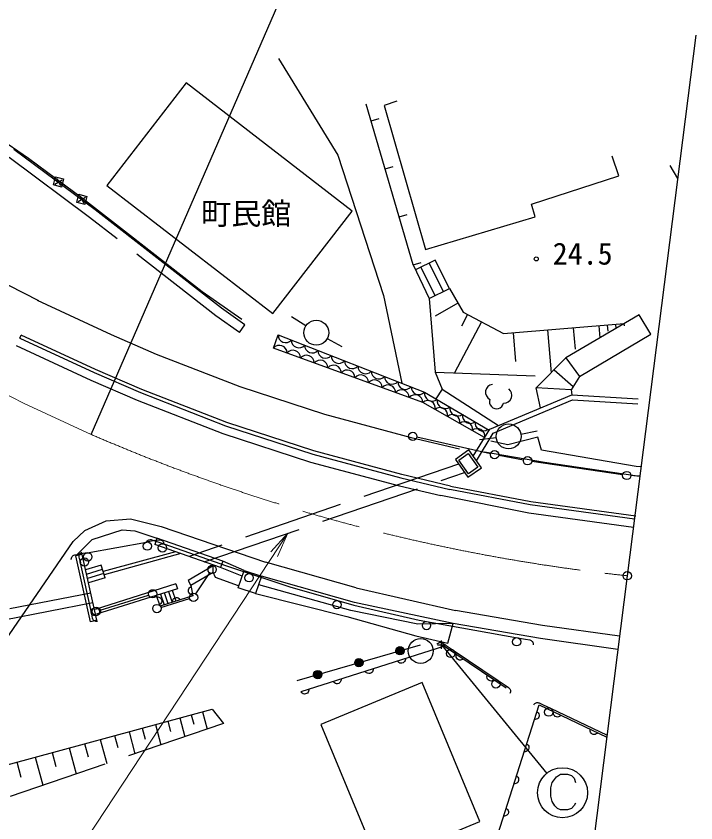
# Model space of a CAD drawing. Units: millimetres at full size, sheet at 1:1000; details may follow other scales. Extents: x 40000 to 680000, y 20000 to 380000.
# Drawn here: x 177854 to 218591, y 229934 to 278294 of the extents above; entities that cross this region are included whole.
import ezdxf
from ezdxf.enums import TextEntityAlignment as Align

# ---------------------------------------------------------------- set-up
doc = ezdxf.new("R2010")
doc.units = ezdxf.units.MM
doc.header["$LTSCALE"] = 1000
doc.header["$PDMODE"] = 32
doc.header["$PDSIZE"] = 500
doc.linetypes.add('CHAIN', pattern=[18.5, 12, -1.5, 3.5, -1.5])
doc.linetypes.add('DASHED', pattern=[7.5, 6, -1.5])
for name, color, linetype, lineweight in [('M-BGD', 7, 'Continuous', 25), ('M-BMK', 2, 'CHAIN', 13), ('M-BMK-OTRS', 5, 'Continuous', 25), ('M-BMK-ROW', 30, 'Continuous', 25), ('M-STR-HTXT', 7, 'Continuous', 13), ('M-STR-STRC', 7, 'Continuous', 25)]:
    doc.layers.add(name, color=color, linetype=linetype, lineweight=lineweight)
doc.layers.add('M-OTRS', color=6, linetype='Continuous')
doc.styles.add('ＭＳ ゴシック', font='')
doc.styles.get('ＭＳ ゴシック').set_extended_font_data('MS Gothic')

# ---------------------------------------------------------------- blocks, each defined once
blk = doc.blocks.new('open_arrow')
at = {"color": 0, "linetype": 'Continuous', "lineweight": -2}
blk.add_lwpolyline([(7.5, 1.25), (0, 0), (7.5, -1.25)], dxfattribs=at)
blk = doc.blocks.new('plus')
at = {"color": 0, "linetype": 'Continuous', "lineweight": -2}
for p, q in [((-1.25, 0), (1.25, 0)), ((0, -1.25), (0, 1.25))]:
    blk.add_line(p, q, dxfattribs=at)

msp = doc.modelspace()

# ---------------------------------------------------------------- linework, layer by layer
at = {"layer": 'M-BGD'}
for p, q in [((182359, 253214), (196087, 284854)), ((188048, 274293), (183292, 268143)), ((197986, 266608), (188048, 274293)), ((201658, 263384), (198841, 273020)), ((199133, 272022), (199613, 272163)), ((182582, 266678), (177714, 270294)), ((199975, 269143), (200454, 269283)), ((217502, 268563), (217049, 269343)), ((183292, 268143), (193230, 260458)), ((190156, 260779), (182582, 266678)), ((193230, 260458), (197986, 266608)), ((200816, 266263), (201296, 266404)), ((202960, 263658), (201796, 263089)), ((203830, 261963), (202960, 263658)), ((201658, 263384), (202138, 263524)), ((201658, 263384), (202606, 261364)), ((202970, 261542), (202100, 263237)), ((203474, 261789), (202604, 263484)), ((202606, 261364), (203830, 261963)), ((179122, 261266), (183559, 259210)), ((191556, 259793), (190156, 260779)), ((204330, 261097), (202970, 260312)), ((195208, 259721), (194365, 260259)), ((204915, 260400), (204548, 259706)), ((191233, 259336), (191556, 259793)), ((205747, 259959), (204133, 256910)), ((212780, 259737), (212840, 259012)), ((213278, 259778), (213308, 259416)), ((213776, 259820), (213797, 259574)), ((214274, 259861), (214285, 259738)), ((183559, 259210), (186255, 258040)), ((207642, 259309), (207785, 257590)), ((209704, 259481), (209918, 256918)), ((211242, 259609), (211349, 258328)), ((178071, 258997), (178155, 259179)), ((178071, 258997), (182536, 256929)), ((193278, 258398), (193551, 259191)), ((193551, 259191), (202324, 255761)), ((196501, 258962), (197381, 258487)), ((202229, 255139), (193278, 258398)), ((186255, 258040), (191253, 256099)), ((182536, 256929), (185305, 255727)), ((210090, 257093), (211234, 256086)), ((191253, 256099), (196343, 254435)), ((203379, 255933), (203015, 255356)), ((211117, 255900), (211152, 255590)), ((185305, 255727), (190411, 253744)), ((202324, 255761), (206204, 253482)), ((206239, 253539), (211152, 255590)), ((211152, 255590), (215134, 255345)), ((205933, 253035), (202229, 255139)), ((206445, 253300), (211203, 255286)), ((211203, 255286), (215116, 255045)), ((196343, 254435), (201529, 253041)), ((190411, 253744), (195630, 252038)), ((208105, 253239), (209088, 253426)), ((201529, 253041), (204422, 252360)), ((206624, 253012), (205630, 252897)), ((209119, 253056), (207314, 252601)), ((209347, 252268), (209119, 253056)), ((207314, 252601), (206300, 252811)), ((195630, 252038), (200918, 250617)), ((204993, 252289), (204176, 251720)), ((205738, 251219), (204993, 252289)), ((205928, 252175), (209517, 251553)), ((215019, 251288), (209347, 252268)), ((204176, 251720), (204922, 250651)), ((209517, 251553), (214959, 250754)), ((204922, 250651), (205738, 251219)), ((215309, 251273), (215019, 251288)), ((200918, 250617), (203849, 249927)), ((214959, 250754), (215240, 250731)), ((208664, 248996), (203849, 249927)), ((214912, 248142), (208664, 248996)), ((182408, 246921), (184202, 247495)), ((184202, 247495), (184964, 247434)), ((184964, 247434), (186290, 246999)), ((181427, 245933), (182408, 246921)), ((186290, 246999), (186158, 246621)), ((190241, 245619), (186290, 246999)), ((187397, 246189), (183079, 244993)), ((190109, 245242), (186158, 246621)), ((181817, 246020), (181427, 245933)), ((182303, 241993), (181427, 245933)), ((182693, 242080), (181817, 246020)), ((187728, 246073), (183137, 244802)), ((181684, 245613), (181705, 245516)), ((182362, 242537), (181705, 245516)), ((182960, 245389), (182021, 245105)), ((183188, 244632), (182960, 245389)), ((189671, 245349), (188156, 244462)), ((189659, 244972), (189671, 245349)), ((190241, 245619), (190109, 245242)), ((191398, 244723), (190109, 245242)), ((191520, 245067), (190241, 245619)), ((182078, 244847), (183036, 245137)), ((183112, 244885), (182135, 244590)), ((189671, 244943), (188333, 244160)), ((188628, 243659), (189464, 244917)), ((189801, 244641), (189659, 244972)), ((191169, 244025), (191520, 245067)), ((191520, 245067), (192558, 244718)), ((192558, 244718), (192206, 243676)), ((198129, 243144), (192558, 244718)), ((183188, 244632), (182193, 244332)), ((187430, 244253), (182584, 242724)), ((187430, 244253), (187520, 243967)), ((188156, 244462), (188333, 244160)), ((191175, 244151), (189801, 244641)), ((187520, 243967), (182674, 242438)), ((186979, 243796), (187197, 243144)), ((187436, 243219), (187218, 243872)), ((188333, 244160), (188447, 243534)), ((192206, 243676), (191169, 244025)), ((197907, 242662), (192407, 244202)), ((182895, 242686), (185796, 243590)), ((186479, 242920), (186260, 243569)), ((188447, 243534), (186479, 242920)), ((186500, 243645), (186718, 242995)), ((186530, 242851), (188251, 243377)), ((186957, 243069), (186739, 243721)), ((192206, 243676), (197679, 242308)), ((204049, 241882), (198129, 243144)), ((182362, 242537), (182384, 242439)), ((197679, 242308), (201810, 241142)), ((201921, 241839), (197907, 242662)), ((182693, 242080), (182303, 241993)), ((204049, 241882), (201921, 241839)), ((203733, 240698), (204049, 241882)), ((201810, 241142), (203733, 240698)), ((194703, 238466), (202088, 240608)), ((203519, 240532), (194923, 237794)), ((203519, 240532), (207223, 238032)), ((204032, 220783), (209192, 237015)), ((209192, 237015), (213255, 235080)), ((189018, 236589), (189298, 235553)), ((186938, 236027), (187103, 235417)), ((187670, 236225), (187974, 235101)), ((188344, 236407), (188496, 235845)), ((185413, 235615), (185591, 234953)), ((186207, 235829), (186536, 234610)), ((183757, 235167), (183951, 234449)), ((184619, 235400), (184976, 234077)), ((181960, 234682), (182170, 233902)), ((182895, 234934), (183283, 233498)), ((180009, 234155), (180238, 233309)), ((181024, 234429), (181445, 232870)), ((177893, 233583), (178141, 232665)), ((178994, 233881), (179451, 232189))]:
    msp.add_line(p, q, dxfattribs=at)
at = {"layer": 'M-BGD', "linetype": 'DASHED'}
for p, q in [((182243, 266232), (177393, 269836)), ((189823, 260329), (182243, 266232)), ((191233, 259336), (189823, 260329)), ((202971, 256953), (209706, 256704)), ((205253, 251915), (206239, 253539)), ((205441, 251646), (206445, 253300)), ((204385, 251683), (204955, 252080)), ((204955, 252080), (205529, 251257)), ((204959, 250860), (204385, 251683)), ((204371, 251442), (188216, 245903)), ((205529, 251257), (204959, 250860)), ((189133, 245583), (204728, 250930)), ((170119, 241363), (182328, 243724)), ((169772, 240685), (182458, 243138)), ((209286, 240977), (204049, 241882)), ((213921, 240333), (209286, 240977))]:
    msp.add_line(p, q, dxfattribs=at)
at = {"layer": 'M-BGD'}
for points in [[(193583, 275745), (197135, 269968), (199868, 261549), (200964, 256293)], [(200675, 273195), (199906, 272936), (202390, 264299), (208969, 266259), (208731, 267023), (213969, 268729), (213579, 269896)], [(179209, 261224), (176505, 262604), (173971, 263976)], [(203830, 261963), (204651, 260539), (207065, 259261), (214289, 259863)], [(202606, 261364), (202971, 256953), (203379, 255933), (206762, 253757)], [(209279, 254808), (209014, 256003), (210807, 257820), (211615, 256691), (215899, 259236), (215187, 260389), (210807, 257820)], [(203895, 250121), (200966, 250811), (195687, 252230), (190478, 253932), (185381, 255912), (182617, 257112), (178155, 259179)], [(211615, 256691), (211117, 255900), (209014, 256003)], [(203887, 250123), (208696, 249194), (214997, 248333)], [(181684, 245613), (181630, 245858), (181624, 245907), (181626, 245954), (181641, 246003), (181662, 246046), (181696, 246087), (181732, 246119), (181779, 246143), (181820, 246156)], [(188435, 243601), (188374, 243610), (188321, 243631), (188258, 243668), (188219, 243717), (188191, 243771), (188177, 243848), (188184, 243909), (188204, 243968), (188249, 244026), (188292, 244064), (188345, 244093)], [(186290, 243482), (186351, 243481), (186406, 243468), (186474, 243441), (186520, 243398), (186555, 243348), (186580, 243275), (186582, 243213), (186571, 243152), (186534, 243088), (186498, 243044), (186449, 243008)], [(187224, 243152), (187226, 243213), (187240, 243269), (187269, 243335), (187313, 243380), (187364, 243415), (187438, 243438), (187499, 243438), (187560, 243426), (187623, 243388), (187666, 243351), (187701, 243301)], [(182735, 242004), (182689, 241999), (182636, 242003), (182581, 242019), (182543, 242040), (182503, 242072), (182471, 242113), (182451, 242153), (182437, 242195), (182384, 242439)], [(204652, 239767), (204604, 239731), (204552, 239707), (204481, 239688), (204419, 239694), (204361, 239713), (204296, 239756), (204257, 239803), (204229, 239859), (204219, 239932), (204221, 239989), (204238, 240047)], [(201183, 239788), (201181, 239727), (201167, 239672), (201139, 239605), (201095, 239559), (201045, 239525), (200971, 239501), (200910, 239500), (200848, 239512), (200785, 239550), (200742, 239587), (200706, 239636)], [(199255, 239174), (199253, 239113), (199240, 239057), (199211, 238991), (199168, 238945), (199117, 238911), (199043, 238887), (198982, 238886), (198920, 238898), (198857, 238936), (198814, 238973), (198779, 239022)], [(197327, 238560), (197326, 238499), (197312, 238443), (197283, 238376), (197240, 238331), (197189, 238297), (197116, 238273), (197054, 238272), (196993, 238284), (196930, 238321), (196886, 238359), (196851, 238408)], [(206505, 238517), (206456, 238481), (206404, 238457), (206334, 238438), (206271, 238444), (206213, 238462), (206148, 238506), (206110, 238553), (206081, 238609), (206071, 238682), (206074, 238739), (206090, 238797)], [(195400, 237946), (195398, 237885), (195384, 237829), (195356, 237762), (195312, 237717), (195262, 237683), (195188, 237659), (195127, 237658), (195065, 237670), (195002, 237707), (194959, 237745), (194923, 237794)], [(172709, 230117), (173716, 232038), (175894, 233043), (189611, 236749), (190274, 235887)], [(209061, 236604), (209110, 236567), (209147, 236524), (209185, 236462), (209197, 236400), (209196, 236339), (209172, 236265), (209138, 236214), (209093, 236171), (209025, 236141), (208970, 236128), (208909, 236127)], [(210516, 236384), (210474, 236341), (210425, 236310), (210359, 236281), (210296, 236277), (210236, 236287), (210166, 236320), (210120, 236361), (210084, 236412), (210063, 236483), (210057, 236539), (210065, 236599)], [(212714, 235338), (212671, 235294), (212623, 235263), (212557, 235234), (212494, 235231), (212434, 235240), (212364, 235273), (212318, 235314), (212281, 235365), (212261, 235436), (212255, 235493), (212263, 235553)], [(208448, 234676), (208497, 234639), (208534, 234596), (208572, 234534), (208584, 234472), (208583, 234411), (208559, 234337), (208525, 234286), (208480, 234243), (208412, 234213), (208357, 234199), (208296, 234199)], [(207835, 232747), (207884, 232711), (207921, 232668), (207959, 232606), (207971, 232544), (207970, 232483), (207947, 232409), (207912, 232358), (207867, 232315), (207800, 232285), (207744, 232271), (207684, 232271)], [(207222, 230819), (207271, 230783), (207308, 230740), (207346, 230678), (207358, 230616), (207357, 230555), (207334, 230481), (207299, 230430), (207254, 230387), (207187, 230357), (207131, 230343), (207071, 230343)]]:
    msp.add_lwpolyline(points, dxfattribs=at)
msp.add_lwpolyline([(196120, 235828), (199569, 227498), (205643, 230014), (202194, 238343)], close=True, dxfattribs=at)
at = {"layer": 'M-BGD', "linetype": 'DASHED'}
msp.add_lwpolyline([(190274, 235887), (175278, 230763), (174463, 229486)], dxfattribs=at)
at = {"layer": 'M-BGD'}
for centre, radius in [((209026, 263740), 120), ((195841, 259318), 746), ((207369, 253099), 746), ((181948, 245569), 249), ((189602, 245126), 249), ((186034, 243664), 249), ((188490, 243450), 249), ((182605, 242590), 249), ((182656, 242612), 249), ((186291, 242778), 249), ((202099, 240243), 746), ((200857, 240251), 249), ((200857, 240251), 220), ((200857, 240251), 191), ((200857, 240251), 161), ((200857, 240251), 132), ((200857, 240251), 97.5), ((200857, 240251), 67.5), ((200857, 240251), 38.8), ((200857, 240251), 7.5), ((198395, 239537), 249), ((198395, 239537), 220), ((198395, 239537), 191), ((198395, 239537), 161), ((198395, 239537), 132), ((198395, 239537), 97.5), ((198395, 239537), 67.5), ((198395, 239537), 38.8), ((198395, 239537), 7.5), ((195934, 238823), 249), ((195934, 238823), 220), ((195934, 238823), 191), ((195934, 238823), 161), ((195934, 238823), 132), ((195934, 238823), 97.5), ((195934, 238823), 67.5), ((195934, 238823), 38.8), ((195934, 238823), 7.5)]:
    msp.add_circle(centre, radius, dxfattribs=at)
for centre, radius, start, end in [((194006, 259180), 456, 178.6132, 318.6855), ((194804, 258868), 456, 178.6132, 318.6855), ((193629, 258097), 462, 0.5652, 139.4252), ((194443, 257801), 462, 0.5652, 139.4252), ((195601, 258556), 456, 178.6132, 318.6855), ((196399, 258244), 456, 178.6132, 318.6855), ((195257, 257505), 462, 0.5652, 139.4252), ((197196, 257933), 456, 178.6132, 318.6855), ((196071, 257208), 462, 0.5652, 139.4252), ((196884, 256912), 462, 0.5652, 139.4252), ((197994, 257621), 456, 178.6132, 318.6855), ((198792, 257309), 456, 178.6132, 318.6855), ((197698, 256616), 462, 0.5652, 139.4252), ((199589, 256997), 456, 178.6132, 318.6855), ((198512, 256320), 462, 0.5652, 139.4252), ((199326, 256023), 462, 0.5652, 139.4252), ((200387, 256686), 456, 178.6132, 318.6855), ((201184, 256374), 456, 178.6132, 318.6855), ((200139, 255727), 462, 0.5652, 139.4252), ((200953, 255431), 462, 0.5652, 139.4252), ((201982, 256062), 456, 178.6132, 318.6855), ((206464, 255745), 479, 98.3345, 242.1679), ((207084, 255577), 479, 267.6043, 51.4378), ((201767, 255135), 462, 0.5652, 139.4252), ((202791, 255688), 473, 171.018, 308.1139), ((202525, 254796), 452, 350.0875, 130.7131), ((203550, 255242), 473, 171.018, 308.1139), ((204309, 254796), 473, 171.018, 308.1139), ((206645, 255185), 428, 161.4147, 348.3575), ((203265, 254375), 452, 350.0875, 130.7131), ((204006, 253955), 452, 350.0875, 130.7131), ((205068, 254350), 473, 171.018, 308.1139), ((204747, 253534), 452, 350.0875, 130.7131), ((205828, 253904), 473, 171.018, 308.1139), ((205488, 253113), 452, 350.0875, 130.7131)]:
    msp.add_arc(centre, radius, start, end, dxfattribs=at)
at = {"layer": 'M-BMK'}
for p, q in [((171164, 258783), (178328, 255065)), ((178328, 255065), (182359, 253214))]:
    msp.add_line(p, q, dxfattribs=at)
msp.add_arc((226141, 354126), 110000, 246.5458, 263.91519, dxfattribs=at)
at = {"layer": 'M-BMK-OTRS'}
for p, q in [((218591, 277152), (214481, 244745)), ((214481, 244745), (211595, 221995))]:
    msp.add_line(p, q, dxfattribs=at)
at = {"layer": 'M-BMK-ROW'}
for p, q in [((175272, 272057), (178590, 269774)), ((178590, 269774), (181831, 267378)), ((180172, 268229), (180617, 268484)), ((180267, 268579), (180522, 268134)), ((181570, 267179), (182014, 267434)), ((181664, 267528), (181920, 267084)), ((181831, 267378), (184718, 265142)), ((184718, 265142), (189009, 261791)), ((189009, 261791), (191372, 260130))]:
    msp.add_line(p, q, dxfattribs=at)
for points in [[(180088, 268180), (180218, 268663), (180701, 268532), (180571, 268050)], [(181485, 267130), (181616, 267613), (182098, 267482), (181968, 267000)]]:
    msp.add_lwpolyline(points, close=True, dxfattribs=at)
at = {"layer": 'M-OTRS'}
msp.add_point((214481, 244745), dxfattribs=at)
at = {"layer": 'M-STR-HTXT'}
msp.add_lwpolyline([(194145, 247301), (171101, 212347), (139851, 212347)], dxfattribs=at)
at = {"layer": 'M-STR-STRC'}
for p, q in [((206284, 252057), (201870, 253049)), ((208261, 251684), (206774, 251957)), ((214204, 250794), (208755, 251602)), ((215237, 250703), (214700, 250747)), ((208582, 248503), (203297, 249548)), ((183257, 248036), (184708, 248158)), ((184708, 248158), (186546, 247706)), ((214849, 247646), (208582, 248503)), ((181972, 247460), (183257, 248036)), ((186546, 247706), (192795, 245564)), ((181269, 246809), (181972, 247460)), ((170561, 231171), (181269, 246809)), ((182102, 246125), (185673, 246770)), ((186165, 246859), (185673, 246770)), ((186231, 246819), (186703, 246654)), ((182102, 246125), (181610, 246036)), ((198237, 244027), (192795, 245564)), ((198237, 244027), (204185, 242671)), ((209409, 241768), (204185, 242671)), ((214022, 241127), (209409, 241768)), ((207898, 241033), (208390, 240944)), ((203353, 240615), (209653, 232903)), ((203630, 240573), (204044, 240293)), ((204044, 240293), (206747, 238464)), ((206747, 238464), (207161, 238184)), ((209432, 237015), (209884, 236801)), ((209884, 236801), (213270, 235200)), ((210067, 232456), (210239, 232689)), ((210239, 232689), (210472, 232848)), ((210472, 232848), (210890, 232851)), ((210890, 232851), (211133, 232773)), ((211133, 232773), (211298, 232608)), ((209908, 232028), (209986, 232355)), ((209986, 232355), (210067, 232456)), ((211298, 232608), (211386, 232355)), ((209908, 231532), (209908, 232028)), ((209979, 231215), (209908, 231532)), ((210148, 230962), (209979, 231215)), ((210306, 230800), (210148, 230962)), ((210482, 230715), (210306, 230800)), ((210893, 230715), (210482, 230715)), ((211136, 230793), (210893, 230715)), ((211302, 230965), (211136, 230793)), ((211376, 231117), (211302, 230965))]:
    msp.add_line(p, q, dxfattribs=at)
for points in [[(177863, 258548), (182333, 256478), (185116, 255269), (190244, 253278), (195488, 251563), (200828, 250130), (203297, 249548)], [(185677, 246748), (185697, 246790), (185728, 246833), (185770, 246871), (185808, 246892), (185856, 246910), (185907, 246916), (185952, 246912), (185995, 246901), (186231, 246819)], [(186165, 246859), (186411, 246903), (186461, 246907), (186508, 246903), (186556, 246886), (186599, 246863), (186638, 246828), (186669, 246791), (186690, 246742), (186702, 246701)], [(186703, 246654), (190459, 245343), (194257, 244077), (198097, 242980), (202010, 242092), (207898, 241033)], [(181163, 245701), (181159, 245748), (181165, 245801), (181183, 245855), (181206, 245892), (181239, 245931), (181281, 245961), (181322, 245980), (181364, 245992), (181610, 246036)], [(208390, 240944), (208636, 240900), (208685, 240886), (208727, 240866), (208766, 240833), (208798, 240797), (208823, 240751), (208839, 240705), (208842, 240652), (208838, 240610)], [(203076, 240646), (203106, 240681), (203147, 240716), (203198, 240742), (203240, 240752), (203291, 240757), (203342, 240750), (203384, 240734), (203423, 240713), (203630, 240573)], [(207161, 238184), (207368, 238044), (207406, 238012), (207437, 237976), (207460, 237930), (207474, 237884), (207478, 237832), (207474, 237783), (207455, 237734), (207435, 237697)], [(208873, 237002), (208898, 237042), (208933, 237082), (208979, 237115), (209019, 237132), (209069, 237145), (209121, 237145), (209165, 237137), (209206, 237121), (209432, 237015)]]:
    msp.add_lwpolyline(points, dxfattribs=at)
for centre, radius in [((201626, 253104), 249), ((206528, 252002), 249), ((208507, 251639), 249), ((214451, 250757), 249), ((185717, 246525), 249), ((186621, 246419), 249), ((182146, 245880), 249), ((191817, 244628), 249), ((197077, 243013), 249), ((202448, 241761), 249), ((207854, 240788), 249), ((203904, 240087), 249), ((206607, 238258), 249), ((209778, 236576), 249), ((210602, 231742), 1500), ((210602, 231742), 1500)]:
    msp.add_circle(centre, radius, dxfattribs=at)

# ---------------------------------------------------------------- block references
at = {"layer": 'M-STR-HTXT', "xscale": 200, "yscale": 200, "rotation": 236.6}
msp.add_blockref('open_arrow', (194145, 247301), dxfattribs=at)
at = {"layer": 'M-STR-STRC', "xscale": 200, "yscale": 200}
msp.add_blockref('plus', (203353, 240615), dxfattribs=at)

# ---------------------------------------------------------------- texts
at = {"layer": 'M-BGD', "style": 'ＭＳ ゴシック'}
for s, p in [('町民館', (188944, 265402)), ('24.5', (210010, 263003))]:
    msp.add_text(s, height=1320, dxfattribs=at).set_placement(p, align=Align.BOTTOM_LEFT)

doc.saveas('drawing.dxf')
